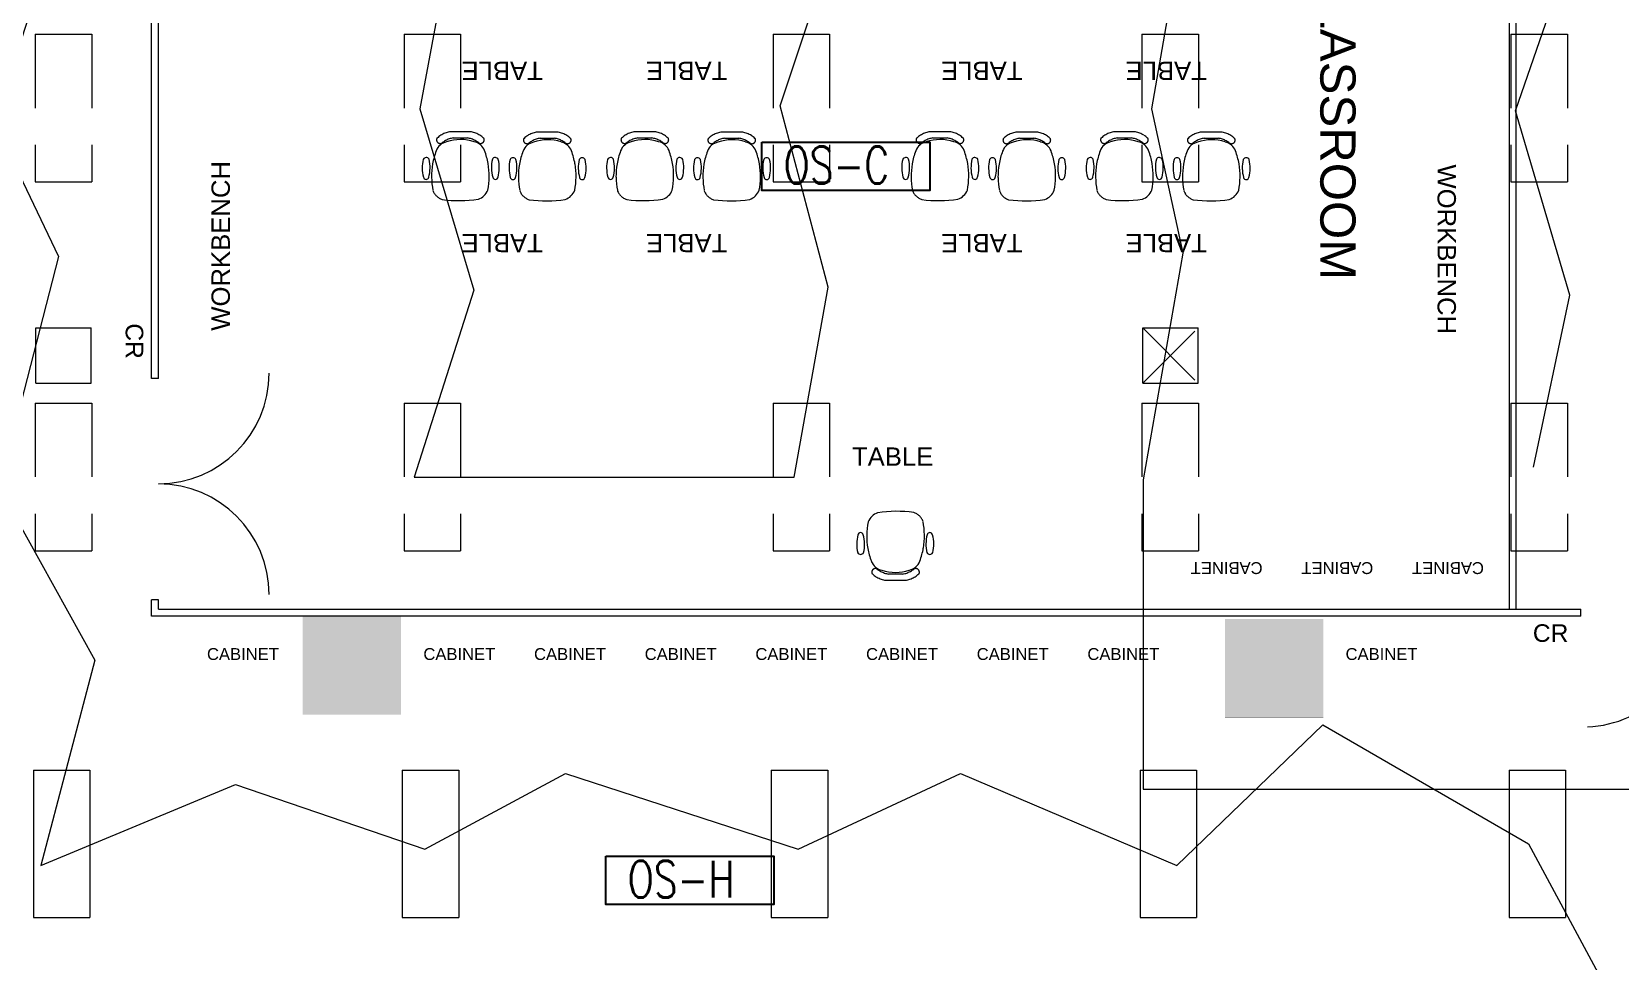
# Model space of a CAD drawing. Extents: x -6172 to 8039, y -4082 to 1639.
# Drawn here: x 334 to 850, y -381 to -78 of the extents above; entities that cross this region are included whole.
import ezdxf
from ezdxf.enums import TextEntityAlignment as Align

# ---------------------------------------------------------------- set-up
doc = ezdxf.new("R2010")
doc.units = 0
doc.header["$LTSCALE"] = 96
doc.header["$MEASUREMENT"] = 0
doc.linetypes.add('SHORT_DASHES', pattern=[0.375, 0.25, -0.125])
doc.layers.get('0').update_dxf_attribs({"linetype": 'CONTINUOUS', "lineweight": 0})
for name, color, linetype, lineweight in [('21', 7, 'CONTINUOUS', 0), ('A-ANNO-RMNA', 4, 'CONTINUOUS', 0), ('A-DOOR', 2, 'CONTINUOUS', 0), ('A-FURN-CHAR', 3, 'CONTINUOUS', 0), ('A-GRID-COLS', 2, 'CONTINUOUS', 0), ('A-PATT-WALL', 1, 'CONTINUOUS', 0), ('A-WALL-FULL', 6, 'CONTINUOUS', 0), ('FLT-Bus 1', 10, 'CONTINUOUS', 0), ('FLT-Bus 2', 40, 'CONTINUOUS', 0), ('FLT-Bus 5', 150, 'CONTINUOUS', 0), ('NTS_NOT_TO_STANDARDS', 7, 'CONTINUOUS', 0)]:
    doc.layers.add(name, color=color, linetype=linetype, lineweight=lineweight)
doc.layers.add('FLT-Occupancy-Sensor', color=160, linetype='CONTINUOUS')
doc.styles.add('ARIAL', font='ARIAL', dxfattribs={"height": 0.2})
doc.styles.add('SIM-00', font='SIMPLEX.SHX', dxfattribs={"width": 0.75})

# ---------------------------------------------------------------- blocks, each defined once
blk = doc.blocks.new('24LITE')
at = {"layer": '21', "color": 7, "linetype": 'Continuous'}
for p, q in [((1.13, 81.75), (1.13, 9.75)), ((1.13, 81.75), (28.69, 81.75)), ((28.69, 81.75), (28.69, 9.75)), ((1.13, 9.75), (28.69, 9.75))]:
    blk.add_line(p, q, dxfattribs=at)
blk = doc.blocks.new('ZZ000001')
at = {"layer": '21', "color": 7, "linetype": 'SHORT_DASHES'}
for p, q in [((334.9, -79.06), (334.9, -127.07)), ((334.9, -79.06), (353.27, -79.06)), ((353.27, -79.06), (353.27, -127.07)), ((454.9, -79.06), (454.9, -127.07)), ((454.9, -79.06), (473.28, -79.06)), ((473.28, -79.06), (473.28, -127.07)), ((574.91, -79.06), (574.91, -127.07)), ((574.91, -79.06), (593.29, -79.06)), ((593.29, -79.06), (593.29, -127.07)), ((694.92, -79.06), (694.92, -127.07)), ((694.92, -79.06), (713.29, -79.06)), ((713.29, -79.06), (713.29, -127.07)), ((814.92, -79.06), (814.92, -127.07)), ((814.92, -79.06), (833.3, -79.06)), ((833.3, -79.06), (833.3, -127.07)), ((334.9, -127.07), (353.27, -127.07)), ((454.9, -127.07), (473.28, -127.07)), ((574.91, -127.07), (593.29, -127.07)), ((694.92, -127.07), (713.29, -127.07)), ((814.92, -127.07), (833.3, -127.07)), ((335.15, -192.57), (335.15, -174.57)), ((335.15, -174.57), (353.15, -174.57)), ((353.15, -192.57), (353.15, -174.57)), ((695.17, -192.57), (713.17, -174.57)), ((695.17, -174.57), (713.17, -192.57)), ((695.17, -192.57), (695.17, -174.57)), ((695.17, -174.57), (713.17, -174.57)), ((713.17, -192.57), (713.17, -174.57)), ((335.15, -192.57), (353.15, -192.57)), ((695.17, -192.57), (713.17, -192.57)), ((334.9, -199.07), (334.9, -247.07)), ((334.9, -199.07), (353.27, -199.07)), ((353.27, -199.07), (353.27, -247.07)), ((454.9, -199.07), (454.9, -247.07)), ((454.9, -199.07), (473.28, -199.07)), ((473.28, -199.07), (473.28, -247.07)), ((574.91, -199.07), (574.91, -247.07)), ((574.91, -199.07), (593.29, -199.07)), ((593.29, -199.07), (593.29, -247.07)), ((694.92, -199.07), (694.92, -247.07)), ((694.92, -199.07), (713.29, -199.07)), ((713.29, -199.07), (713.29, -247.07)), ((814.92, -199.07), (814.92, -247.07)), ((814.92, -199.07), (833.3, -199.07)), ((833.3, -199.07), (833.3, -247.07)), ((334.9, -247.07), (353.27, -247.07)), ((454.9, -247.07), (473.28, -247.07)), ((574.91, -247.07), (593.29, -247.07)), ((694.92, -247.07), (713.29, -247.07)), ((814.92, -247.07), (833.3, -247.07))]:
    blk.add_line(p, q, dxfattribs=at)
at = {"color": 0, "linetype": 'ByBlock', "xscale": 0.6666977108052228, "yscale": 0.6666977108052228}
for p in [(333.54, -372.92), (453.54, -372.92), (573.55, -372.92), (693.55, -372.92), (813.56, -372.92)]:
    blk.add_blockref('24LITE', p, dxfattribs=at)
blk = doc.blocks.new('ZZ000082')
at = {"layer": 'A-FURN-CHAR', "color": 8, "linetype": 'Continuous'}
for p, q in [((611.18, -256.62), (618.35, -256.62)), ((617.07, -254.65), (612.46, -254.65))]:
    blk.add_line(p, q, dxfattribs=at)
for centre, radius, start, end in [((610.75, -239.69), 5.3, 110.1727, 158.1288), ((615.06, -275.78), 41.53, 82.2403, 98.4682), ((618.98, -239.5), 5.14, 58.5538, 70.7376), ((619.03, -239.41), 5.04, 46.2029, 58.5517), ((619.09, -239.35), 4.96, 33.7159, 46.1974), ((619.12, -239.33), 4.91, 21.1507, 33.7063), ((600.74, -242.17), 23.4, 0.6235, 11.2042), ((613.69, -244.95), 11.58, 164.8601, 193.6697), ((603.39, -242.07), 0.891, 12.9938, 170.677), ((593.1, -244.97), 11.58, 346.3325, 15.5354), ((628.8, -242.26), 23.4, 168.7952, 179.3789), ((629.03, -242.26), 23.64, 179.3847, 189.8979), ((600.51, -242.17), 23.64, 350.1071, 0.6174), ((636.21, -244.97), 11.58, 164.467, 193.6699), ((625.92, -242.07), 0.891, 9.3254, 167.0085), ((615.62, -244.95), 11.58, 346.3326, 15.1422), ((603.4, -247.2), 1.08, 206.6789, 332.1039), ((629.41, -242.19), 24.02, 189.9022, 200.3038), ((600.13, -242.1), 24.02, 339.7042, 350.1031), ((625.91, -247.2), 1.08, 207.8985, 333.3234), ((611.27, -248.78), 4.73, 201.7202, 257.8365), ((608.18, -254.04), 1.17, 123.3666, 134.4923), ((608.18, -254.04), 1.17, 112.2402, 123.3667), ((608.18, -254.03), 1.16, 101.0905, 112.244), ((608.17, -254.03), 1.16, 89.8912, 101.0941), ((608.17, -254.02), 1.15, 78.624, 89.8912), ((608.18, -254.01), 1.13, 67.2863, 78.6237), ((608.18, -254), 1.13, 55.8858, 67.2879), ((613.54, -247.12), 7.59, 231.2278, 241.3838), ((618.26, -248.74), 4.73, 282.1659, 338.2822), ((615.99, -247.12), 7.59, 298.6187, 308.7747), ((621.35, -254), 1.13, 112.7157, 124.1178), ((621.35, -254.01), 1.13, 101.3776, 112.715), ((621.35, -254.02), 1.15, 90.1134, 101.3806), ((621.35, -254.03), 1.16, 78.9075, 90.1105), ((621.35, -254.03), 1.16, 67.7588, 78.9124), ((621.35, -254.04), 1.17, 56.6334, 67.76), ((621.35, -254.04), 1.17, 45.5123, 56.6379), ((608.15, -254.03), 1.14, 168.0972, 179.4295), ((608.14, -254.03), 1.13, 179.4292, 190.8271), ((608.13, -254.03), 1.12, 190.8283, 202.2768), ((608.16, -254.03), 1.15, 156.8329, 168.0953), ((608.13, -254.03), 1.11, 202.2812, 213.7574), ((608.17, -254.03), 1.16, 145.6342, 156.833), ((608.17, -254.04), 1.16, 134.4866, 145.6376), ((612.49, -249.13), 7.59, 225.9465, 237.2951), ((612.57, -249.01), 7.73, 237.288, 248.4973), ((612.59, -248.94), 7.8, 248.4885, 259.6235), ((613.61, -247), 7.73, 241.3784, 251.4129), ((614.68, -240.06), 14.08, 251.7942, 288.9004), ((613.63, -246.92), 7.82, 251.4066, 261.3663), ((615.89, -246.92), 7.82, 278.6359, 288.5956), ((616.93, -248.94), 7.8, 280.379, 291.514), ((615.92, -247), 7.73, 288.5893, 298.6238), ((616.96, -249.01), 7.73, 291.5047, 302.7141), ((617.04, -249.13), 7.59, 302.7072, 314.0557), ((621.35, -254.04), 1.16, 34.3651, 45.5162), ((621.36, -254.03), 1.16, 23.1686, 34.3674), ((621.4, -254.03), 1.11, 326.2436, 337.7197), ((621.37, -254.03), 1.15, 11.9066, 23.169), ((621.4, -254.03), 1.12, 337.7269, 349.1754), ((621.38, -254.03), 1.14, 0.5741, 11.9064), ((621.39, -254.03), 1.13, 349.1746, 0.5725)]:
    blk.add_arc(centre, radius, start, end, dxfattribs=at)
blk = doc.blocks.new('ZZ000116')
at = {"layer": 'A-FURN-CHAR', "color": 8, "linetype": 'Continuous'}
for p, q in [((661.05, -110.91), (653.88, -110.91)), ((655.16, -112.88), (659.78, -112.88))]:
    blk.add_line(p, q, dxfattribs=at)
for centre, radius, start, end in [((650.84, -113.5), 1.13, 169.1746, 180.5725), ((650.85, -113.5), 1.14, 180.5741, 191.9064), ((650.84, -113.5), 1.12, 157.7269, 169.1754), ((650.83, -113.5), 1.11, 146.2435, 157.7197), ((655.19, -118.4), 7.59, 122.7072, 134.0557), ((655.27, -118.52), 7.73, 111.5047, 122.7141), ((655.3, -118.59), 7.8, 100.379, 111.514), ((656.31, -120.53), 7.73, 108.5893, 118.6239), ((657.56, -127.47), 14.08, 71.7942, 108.9004), ((656.34, -120.61), 7.82, 98.6359, 108.5957), ((658.6, -120.61), 7.82, 71.4066, 81.3663), ((659.64, -118.59), 7.8, 68.4885, 79.6235), ((658.63, -120.53), 7.73, 61.3784, 71.4129), ((659.67, -118.52), 7.73, 57.288, 68.4973), ((659.74, -118.4), 7.59, 45.9465, 57.2951), ((664.1, -113.5), 1.11, 22.2813, 33.7574), ((664.1, -113.5), 1.12, 10.8283, 22.2768), ((664.08, -113.5), 1.14, 348.0972, 359.4295), ((664.09, -113.5), 1.13, 359.4292, 10.8271), ((672.1, -125.43), 24.02, 159.7041, 170.1031), ((653.97, -118.79), 4.73, 102.1659, 158.2822), ((650.86, -113.5), 1.15, 191.9066, 203.169), ((650.87, -113.5), 1.16, 203.1686, 214.3674), ((650.88, -113.49), 1.16, 214.3651, 225.5162), ((650.88, -113.49), 1.17, 225.5123, 236.6379), ((650.88, -113.49), 1.17, 236.6334, 247.76), ((650.88, -113.49), 1.16, 247.7588, 258.9124), ((650.88, -113.5), 1.16, 258.9075, 270.1105), ((650.88, -113.51), 1.15, 270.1134, 281.3806), ((650.88, -113.52), 1.13, 281.3776, 292.715), ((650.88, -113.53), 1.13, 292.7157, 304.1178), ((656.24, -120.41), 7.59, 118.6188, 128.7747), ((660.96, -118.75), 4.73, 21.7202, 77.8365), ((658.69, -120.41), 7.59, 51.2278, 61.3838), ((664.05, -113.53), 1.13, 235.8858, 247.2879), ((664.05, -113.52), 1.13, 247.2863, 258.6237), ((664.06, -113.51), 1.15, 258.624, 269.8912), ((664.06, -113.5), 1.16, 269.8912, 281.0941), ((664.06, -113.49), 1.16, 281.0905, 292.244), ((664.05, -113.49), 1.17, 292.2402, 303.3667), ((664.05, -113.49), 1.17, 303.3666, 314.4923), ((664.06, -113.49), 1.16, 314.4866, 325.6376), ((664.06, -113.5), 1.16, 325.6342, 336.833), ((664.07, -113.5), 1.15, 336.8329, 348.0953), ((642.82, -125.34), 24.02, 9.9022, 20.3038), ((656.61, -122.58), 11.58, 166.3326, 195.1423), ((646.32, -120.33), 1.08, 27.8985, 153.3234), ((636.02, -122.56), 11.58, 344.467, 13.6699), ((671.72, -125.36), 23.64, 170.1071, 180.6174), ((643.2, -125.27), 23.64, 359.3847, 9.8979), ((679.13, -122.56), 11.58, 166.3325, 195.5354), ((668.83, -120.33), 1.08, 26.6789, 152.1039), ((658.54, -122.58), 11.58, 344.8601, 13.6697), ((646.31, -125.46), 0.891, 189.3254, 347.0085), ((671.49, -125.36), 23.4, 180.6235, 191.2042), ((643.44, -125.27), 23.4, 348.7952, 359.3789), ((668.84, -125.46), 0.891, 192.9938, 350.677), ((653.11, -128.2), 4.91, 201.1507, 213.7063), ((653.14, -128.18), 4.96, 213.7158, 226.1974), ((653.2, -128.12), 5.04, 226.2029, 238.5517), ((653.25, -128.03), 5.14, 238.5538, 250.7376), ((657.18, -91.74), 41.53, 262.2404, 278.4682), ((661.48, -127.84), 5.3, 290.1727, 338.1288)]:
    blk.add_arc(centre, radius, start, end, dxfattribs=at)
blk = doc.blocks.new('ZZ000117')
at = {"layer": 'A-FURN-CHAR', "color": 8, "linetype": 'Continuous'}
for p, q in [((632.79, -110.83), (625.62, -110.83)), ((626.9, -112.8), (631.51, -112.79))]:
    blk.add_line(p, q, dxfattribs=at)
for centre, radius, start, end in [((622.58, -113.42), 1.13, 169.1746, 180.5725), ((622.59, -113.42), 1.14, 180.5741, 191.9064), ((622.57, -113.42), 1.12, 157.7269, 169.1754), ((622.6, -113.41), 1.15, 191.9066, 203.169), ((622.57, -113.41), 1.11, 146.2435, 157.7197), ((626.93, -118.31), 7.59, 122.7072, 134.0557), ((627.01, -118.43), 7.73, 111.5047, 122.7141), ((627.98, -120.32), 7.59, 118.6188, 128.7747), ((627.04, -118.5), 7.8, 100.379, 111.514), ((628.05, -120.44), 7.73, 108.5893, 118.6239), ((629.29, -127.38), 14.08, 71.7942, 108.9004), ((628.08, -120.52), 7.82, 98.6359, 108.5957), ((630.34, -120.52), 7.82, 71.4066, 81.3663), ((631.37, -118.5), 7.8, 68.4885, 79.6235), ((630.36, -120.44), 7.73, 61.3784, 71.4129), ((630.43, -120.32), 7.59, 51.2278, 61.3838), ((631.4, -118.43), 7.73, 57.288, 68.4973), ((631.48, -118.31), 7.59, 45.9465, 57.2951), ((635.84, -113.41), 1.11, 22.2813, 33.7574), ((635.81, -113.41), 1.15, 336.8329, 348.0953), ((635.84, -113.42), 1.12, 10.8283, 22.2768), ((635.82, -113.42), 1.14, 348.0972, 359.4295), ((635.83, -113.42), 1.13, 359.4292, 10.8271), ((643.84, -125.34), 24.02, 159.7041, 170.1031), ((625.71, -118.7), 4.73, 102.1659, 158.2822), ((622.61, -113.41), 1.16, 203.1686, 214.3674), ((622.62, -113.41), 1.16, 214.3651, 225.5162), ((622.62, -113.4), 1.17, 225.5123, 236.6379), ((622.62, -113.4), 1.17, 236.6334, 247.76), ((622.62, -113.41), 1.16, 247.7588, 258.9124), ((622.62, -113.42), 1.16, 258.9075, 270.1105), ((622.62, -113.43), 1.15, 270.1134, 281.3806), ((622.62, -113.44), 1.13, 281.3776, 292.715), ((622.62, -113.45), 1.13, 292.7157, 304.1178), ((632.7, -118.66), 4.73, 21.7202, 77.8365), ((635.79, -113.44), 1.13, 235.8858, 247.2879), ((635.79, -113.44), 1.13, 247.2863, 258.6237), ((635.8, -113.43), 1.15, 258.624, 269.8912), ((635.8, -113.42), 1.16, 269.8912, 281.0941), ((635.79, -113.41), 1.16, 281.0905, 292.244), ((635.79, -113.4), 1.17, 292.2402, 303.3667), ((635.79, -113.4), 1.17, 303.3666, 314.4923), ((635.8, -113.41), 1.16, 314.4866, 325.6376), ((635.8, -113.41), 1.16, 325.6342, 336.833), ((614.56, -125.25), 24.02, 9.9022, 20.3038), ((628.35, -122.49), 11.58, 166.3326, 195.1423), ((618.06, -120.24), 1.08, 27.8985, 153.3234), ((607.76, -122.47), 11.58, 344.467, 13.6699), ((643.46, -125.27), 23.64, 170.1071, 180.6174), ((614.94, -125.18), 23.64, 359.3847, 9.8979), ((650.87, -122.47), 11.58, 166.3325, 195.5354), ((640.57, -120.24), 1.08, 26.6789, 152.1039), ((630.28, -122.49), 11.58, 344.8601, 13.6697), ((618.05, -125.37), 0.891, 189.3254, 347.0085), ((643.23, -125.27), 23.4, 180.6235, 191.2042), ((615.17, -125.18), 23.4, 348.7952, 359.3789), ((640.58, -125.37), 0.891, 192.9938, 350.677), ((624.84, -128.12), 4.91, 201.1507, 213.7063), ((624.88, -128.09), 4.96, 213.7158, 226.1974), ((624.94, -128.03), 5.04, 226.2029, 238.5517), ((624.99, -127.95), 5.14, 238.5538, 250.7376), ((628.91, -91.66), 41.53, 262.2404, 278.4682), ((633.22, -127.75), 5.3, 290.1727, 338.1288)]:
    blk.add_arc(centre, radius, start, end, dxfattribs=at)
blk = doc.blocks.new('ZZ000120')
at = {"layer": 'A-FURN-CHAR', "color": 8, "linetype": 'Continuous'}
for p, q in [((721.05, -110.91), (713.88, -110.91)), ((715.16, -112.88), (719.78, -112.88))]:
    blk.add_line(p, q, dxfattribs=at)
for centre, radius, start, end in [((710.84, -113.5), 1.13, 169.1746, 180.5725), ((710.85, -113.5), 1.14, 180.5741, 191.9064), ((710.84, -113.5), 1.12, 157.7269, 169.1754), ((710.83, -113.5), 1.11, 146.2435, 157.7197), ((715.19, -118.4), 7.59, 122.7072, 134.0557), ((715.27, -118.52), 7.73, 111.5047, 122.7141), ((715.3, -118.59), 7.8, 100.379, 111.514), ((716.31, -120.53), 7.73, 108.5893, 118.6239), ((717.56, -127.47), 14.08, 71.7942, 108.9004), ((716.34, -120.61), 7.82, 98.6359, 108.5957), ((718.6, -120.61), 7.82, 71.4066, 81.3663), ((719.64, -118.59), 7.8, 68.4885, 79.6235), ((718.63, -120.53), 7.73, 61.3784, 71.4129), ((719.67, -118.52), 7.73, 57.288, 68.4973), ((719.74, -118.4), 7.59, 45.9465, 57.2951), ((724.1, -113.5), 1.11, 22.2813, 33.7574), ((724.1, -113.5), 1.12, 10.8283, 22.2768), ((724.08, -113.5), 1.14, 348.0972, 359.4295), ((724.09, -113.5), 1.13, 359.4292, 10.8271), ((732.1, -125.43), 24.02, 159.7041, 170.1031), ((713.97, -118.79), 4.73, 102.1659, 158.2822), ((710.86, -113.5), 1.15, 191.9066, 203.169), ((710.87, -113.5), 1.16, 203.1686, 214.3674), ((710.88, -113.49), 1.16, 214.3651, 225.5162), ((710.88, -113.49), 1.17, 225.5123, 236.6379), ((710.88, -113.49), 1.17, 236.6334, 247.76), ((710.88, -113.49), 1.16, 247.7588, 258.9124), ((710.88, -113.5), 1.16, 258.9075, 270.1105), ((710.88, -113.51), 1.15, 270.1134, 281.3806), ((710.88, -113.52), 1.13, 281.3776, 292.715), ((710.88, -113.53), 1.13, 292.7157, 304.1178), ((716.24, -120.41), 7.59, 118.6188, 128.7747), ((720.96, -118.75), 4.73, 21.7202, 77.8365), ((718.69, -120.41), 7.59, 51.2278, 61.3838), ((724.05, -113.53), 1.13, 235.8858, 247.2879), ((724.05, -113.52), 1.13, 247.2863, 258.6237), ((724.06, -113.51), 1.15, 258.624, 269.8912), ((724.06, -113.5), 1.16, 269.8912, 281.0941), ((724.06, -113.49), 1.16, 281.0905, 292.244), ((724.05, -113.49), 1.17, 292.2402, 303.3667), ((724.05, -113.49), 1.17, 303.3666, 314.4923), ((724.06, -113.49), 1.16, 314.4866, 325.6376), ((724.06, -113.5), 1.16, 325.6342, 336.833), ((724.07, -113.5), 1.15, 336.8329, 348.0953), ((702.82, -125.34), 24.02, 9.9022, 20.3038), ((716.61, -122.58), 11.58, 166.3326, 195.1423), ((706.32, -120.33), 1.08, 27.8985, 153.3234), ((696.02, -122.56), 11.58, 344.467, 13.6699), ((731.72, -125.36), 23.64, 170.1071, 180.6174), ((703.2, -125.27), 23.64, 359.3847, 9.8979), ((739.13, -122.56), 11.58, 166.3325, 195.5354), ((728.83, -120.33), 1.08, 26.6789, 152.1039), ((718.54, -122.58), 11.58, 344.8601, 13.6697), ((706.31, -125.46), 0.891, 189.3254, 347.0085), ((731.49, -125.36), 23.4, 180.6235, 191.2042), ((703.44, -125.27), 23.4, 348.7952, 359.3789), ((728.84, -125.46), 0.891, 192.9938, 350.677), ((713.11, -128.2), 4.91, 201.1507, 213.7063), ((713.14, -128.18), 4.96, 213.7158, 226.1974), ((713.2, -128.12), 5.04, 226.2029, 238.5517), ((713.25, -128.03), 5.14, 238.5538, 250.7376), ((717.18, -91.74), 41.53, 262.2404, 278.4682), ((721.48, -127.84), 5.3, 290.1727, 338.1288)]:
    blk.add_arc(centre, radius, start, end, dxfattribs=at)
blk = doc.blocks.new('ZZ000121')
at = {"layer": 'A-FURN-CHAR', "color": 8, "linetype": 'Continuous'}
for p, q in [((692.79, -110.83), (685.62, -110.83)), ((686.9, -112.8), (691.51, -112.79))]:
    blk.add_line(p, q, dxfattribs=at)
for centre, radius, start, end in [((682.58, -113.42), 1.13, 169.1746, 180.5725), ((682.59, -113.42), 1.14, 180.5741, 191.9064), ((682.57, -113.42), 1.12, 157.7269, 169.1754), ((682.6, -113.41), 1.15, 191.9066, 203.169), ((682.57, -113.41), 1.11, 146.2435, 157.7197), ((686.93, -118.31), 7.59, 122.7072, 134.0557), ((687.01, -118.43), 7.73, 111.5047, 122.7141), ((687.98, -120.32), 7.59, 118.6188, 128.7747), ((687.04, -118.5), 7.8, 100.379, 111.514), ((688.05, -120.44), 7.73, 108.5893, 118.6239), ((689.29, -127.38), 14.08, 71.7942, 108.9004), ((688.08, -120.52), 7.82, 98.6359, 108.5957), ((690.34, -120.52), 7.82, 71.4066, 81.3663), ((691.38, -118.5), 7.8, 68.4885, 79.6235), ((690.36, -120.44), 7.73, 61.3784, 71.4129), ((690.43, -120.32), 7.59, 51.2278, 61.3838), ((691.4, -118.43), 7.73, 57.288, 68.4973), ((691.48, -118.31), 7.59, 45.9465, 57.2951), ((695.84, -113.41), 1.11, 22.2813, 33.7574), ((695.81, -113.41), 1.15, 336.8329, 348.0953), ((695.84, -113.42), 1.12, 10.8283, 22.2768), ((695.82, -113.42), 1.14, 348.0972, 359.4295), ((695.83, -113.42), 1.13, 359.4292, 10.8271), ((703.84, -125.34), 24.02, 159.7041, 170.1031), ((685.71, -118.7), 4.73, 102.1659, 158.2822), ((682.61, -113.41), 1.16, 203.1686, 214.3674), ((682.62, -113.41), 1.16, 214.3651, 225.5162), ((682.62, -113.4), 1.17, 225.5123, 236.6379), ((682.62, -113.4), 1.17, 236.6334, 247.76), ((682.62, -113.41), 1.16, 247.7588, 258.9124), ((682.62, -113.42), 1.16, 258.9075, 270.1105), ((682.62, -113.43), 1.15, 270.1134, 281.3806), ((682.62, -113.44), 1.13, 281.3776, 292.715), ((682.62, -113.45), 1.13, 292.7157, 304.1178), ((692.7, -118.66), 4.73, 21.7202, 77.8365), ((695.79, -113.44), 1.13, 235.8858, 247.2879), ((695.79, -113.44), 1.13, 247.2863, 258.6237), ((695.8, -113.43), 1.15, 258.624, 269.8912), ((695.8, -113.42), 1.16, 269.8912, 281.0941), ((695.79, -113.41), 1.16, 281.0905, 292.244), ((695.79, -113.4), 1.17, 292.2402, 303.3667), ((695.79, -113.4), 1.17, 303.3666, 314.4923), ((695.8, -113.41), 1.16, 314.4866, 325.6376), ((695.8, -113.41), 1.16, 325.6342, 336.833), ((674.56, -125.25), 24.02, 9.9022, 20.3038), ((688.35, -122.49), 11.58, 166.3326, 195.1423), ((678.06, -120.24), 1.08, 27.8985, 153.3234), ((667.76, -122.47), 11.58, 344.467, 13.6699), ((703.46, -125.27), 23.64, 170.1071, 180.6174), ((674.94, -125.18), 23.64, 359.3847, 9.8979), ((710.87, -122.47), 11.58, 166.3325, 195.5354), ((700.57, -120.24), 1.08, 26.6789, 152.1039), ((690.28, -122.49), 11.58, 344.8601, 13.6697), ((678.05, -125.37), 0.891, 189.3254, 347.0085), ((703.23, -125.27), 23.4, 180.6235, 191.2042), ((675.17, -125.18), 23.4, 348.7952, 359.3789), ((700.58, -125.37), 0.891, 192.9938, 350.677), ((684.84, -128.12), 4.91, 201.1507, 213.7063), ((684.88, -128.09), 4.96, 213.7158, 226.1974), ((684.94, -128.03), 5.04, 226.2029, 238.5517), ((684.99, -127.95), 5.14, 238.5538, 250.7376), ((688.91, -91.66), 41.53, 262.2404, 278.4682), ((693.22, -127.75), 5.3, 290.1727, 338.1288)]:
    blk.add_arc(centre, radius, start, end, dxfattribs=at)
blk = doc.blocks.new('ZZ000128')
at = {"layer": 'A-FURN-CHAR', "color": 8, "linetype": 'Continuous'}
for p, q in [((505.05, -110.91), (497.88, -110.91)), ((499.16, -112.88), (503.78, -112.88))]:
    blk.add_line(p, q, dxfattribs=at)
for centre, radius, start, end in [((494.84, -113.5), 1.13, 169.1746, 180.5725), ((494.85, -113.5), 1.14, 180.5741, 191.9064), ((494.84, -113.5), 1.12, 157.7269, 169.1754), ((494.83, -113.5), 1.11, 146.2435, 157.7197), ((499.19, -118.4), 7.59, 122.7072, 134.0557), ((499.27, -118.52), 7.73, 111.5047, 122.7141), ((499.3, -118.59), 7.8, 100.379, 111.514), ((500.31, -120.53), 7.73, 108.5893, 118.6239), ((501.56, -127.47), 14.08, 71.7942, 108.9004), ((500.34, -120.61), 7.82, 98.6359, 108.5957), ((502.6, -120.61), 7.82, 71.4066, 81.3663), ((503.64, -118.59), 7.8, 68.4885, 79.6235), ((502.63, -120.53), 7.73, 61.3784, 71.4129), ((503.67, -118.52), 7.73, 57.288, 68.4973), ((503.74, -118.4), 7.59, 45.9465, 57.2951), ((508.1, -113.5), 1.11, 22.2813, 33.7574), ((508.1, -113.5), 1.12, 10.8283, 22.2768), ((508.08, -113.5), 1.14, 348.0972, 359.4295), ((508.09, -113.5), 1.13, 359.4292, 10.8271), ((516.1, -125.43), 24.02, 159.7041, 170.1031), ((497.97, -118.79), 4.73, 102.1659, 158.2822), ((494.86, -113.5), 1.15, 191.9066, 203.169), ((494.87, -113.5), 1.16, 203.1686, 214.3674), ((494.88, -113.49), 1.16, 214.3651, 225.5162), ((494.88, -113.49), 1.17, 225.5123, 236.6379), ((494.88, -113.49), 1.17, 236.6334, 247.76), ((494.88, -113.49), 1.16, 247.7588, 258.9124), ((494.88, -113.5), 1.16, 258.9075, 270.1105), ((494.88, -113.51), 1.15, 270.1134, 281.3806), ((494.88, -113.52), 1.13, 281.3776, 292.715), ((494.88, -113.53), 1.13, 292.7157, 304.1178), ((500.24, -120.41), 7.59, 118.6188, 128.7747), ((504.96, -118.75), 4.73, 21.7202, 77.8365), ((502.69, -120.41), 7.59, 51.2278, 61.3838), ((508.05, -113.53), 1.13, 235.8858, 247.2879), ((508.05, -113.52), 1.13, 247.2863, 258.6237), ((508.06, -113.51), 1.15, 258.624, 269.8912), ((508.06, -113.5), 1.16, 269.8912, 281.0941), ((508.06, -113.49), 1.16, 281.0905, 292.244), ((508.05, -113.49), 1.17, 292.2402, 303.3667), ((508.05, -113.49), 1.17, 303.3666, 314.4923), ((508.06, -113.49), 1.16, 314.4866, 325.6376), ((508.06, -113.5), 1.16, 325.6342, 336.833), ((508.07, -113.5), 1.15, 336.8329, 348.0953), ((486.82, -125.34), 24.02, 9.9022, 20.3038), ((500.61, -122.58), 11.58, 166.3326, 195.1423), ((490.32, -120.33), 1.08, 27.8985, 153.3234), ((480.02, -122.56), 11.58, 344.467, 13.6699), ((515.72, -125.36), 23.64, 170.1071, 180.6174), ((487.2, -125.27), 23.64, 359.3847, 9.8979), ((523.13, -122.56), 11.58, 166.3325, 195.5354), ((512.83, -120.33), 1.08, 26.6789, 152.1039), ((502.54, -122.58), 11.58, 344.8601, 13.6697), ((490.31, -125.46), 0.891, 189.3254, 347.0085), ((515.49, -125.36), 23.4, 180.6235, 191.2042), ((487.44, -125.27), 23.4, 348.7952, 359.3789), ((512.84, -125.46), 0.891, 192.9938, 350.677), ((497.11, -128.2), 4.91, 201.1507, 213.7063), ((497.14, -128.18), 4.96, 213.7158, 226.1974), ((497.2, -128.12), 5.04, 226.2029, 238.5517), ((497.25, -128.03), 5.14, 238.5538, 250.7376), ((501.18, -91.74), 41.53, 262.2404, 278.4682), ((505.48, -127.84), 5.3, 290.1727, 338.1288)]:
    blk.add_arc(centre, radius, start, end, dxfattribs=at)
blk = doc.blocks.new('ZZ000129')
at = {"layer": 'A-FURN-CHAR', "color": 8, "linetype": 'Continuous'}
for p, q in [((476.79, -110.83), (469.62, -110.83)), ((470.9, -112.8), (475.51, -112.79))]:
    blk.add_line(p, q, dxfattribs=at)
for centre, radius, start, end in [((466.58, -113.42), 1.13, 169.1746, 180.5725), ((466.59, -113.42), 1.14, 180.5741, 191.9064), ((466.57, -113.42), 1.12, 157.7269, 169.1754), ((466.6, -113.41), 1.15, 191.9066, 203.169), ((466.57, -113.41), 1.11, 146.2435, 157.7197), ((470.93, -118.31), 7.59, 122.7072, 134.0557), ((471.01, -118.43), 7.73, 111.5047, 122.7141), ((471.98, -120.32), 7.59, 118.6188, 128.7747), ((471.04, -118.5), 7.8, 100.379, 111.514), ((472.05, -120.44), 7.73, 108.5893, 118.6239), ((473.29, -127.38), 14.08, 71.7942, 108.9004), ((472.08, -120.52), 7.82, 98.6359, 108.5957), ((474.34, -120.52), 7.82, 71.4066, 81.3663), ((475.38, -118.5), 7.8, 68.4885, 79.6235), ((474.36, -120.44), 7.73, 61.3784, 71.4129), ((474.43, -120.32), 7.59, 51.2278, 61.3838), ((475.4, -118.43), 7.73, 57.288, 68.4973), ((475.48, -118.31), 7.59, 45.9465, 57.2951), ((479.84, -113.41), 1.11, 22.2813, 33.7574), ((479.81, -113.41), 1.15, 336.8329, 348.0953), ((479.84, -113.42), 1.12, 10.8283, 22.2768), ((479.82, -113.42), 1.14, 348.0972, 359.4295), ((479.83, -113.42), 1.13, 359.4292, 10.8271), ((487.84, -125.34), 24.02, 159.7041, 170.1031), ((469.71, -118.7), 4.73, 102.1659, 158.2822), ((466.61, -113.41), 1.16, 203.1686, 214.3674), ((466.62, -113.41), 1.16, 214.3651, 225.5162), ((466.62, -113.4), 1.17, 225.5123, 236.6379), ((466.62, -113.4), 1.17, 236.6334, 247.76), ((466.62, -113.41), 1.16, 247.7588, 258.9124), ((466.62, -113.42), 1.16, 258.9075, 270.1105), ((466.62, -113.43), 1.15, 270.1134, 281.3806), ((466.62, -113.44), 1.13, 281.3776, 292.715), ((466.62, -113.45), 1.13, 292.7157, 304.1178), ((476.7, -118.66), 4.73, 21.7202, 77.8365), ((479.79, -113.44), 1.13, 235.8858, 247.2879), ((479.79, -113.44), 1.13, 247.2863, 258.6237), ((479.8, -113.43), 1.15, 258.624, 269.8912), ((479.8, -113.42), 1.16, 269.8912, 281.0941), ((479.79, -113.41), 1.16, 281.0905, 292.244), ((479.79, -113.4), 1.17, 292.2402, 303.3667), ((479.79, -113.4), 1.17, 303.3666, 314.4923), ((479.8, -113.41), 1.16, 314.4866, 325.6376), ((479.8, -113.41), 1.16, 325.6342, 336.833), ((458.56, -125.25), 24.02, 9.9022, 20.3038), ((472.35, -122.49), 11.58, 166.3326, 195.1423), ((462.06, -120.24), 1.08, 27.8985, 153.3234), ((451.76, -122.47), 11.58, 344.467, 13.6699), ((487.46, -125.27), 23.64, 170.1071, 180.6174), ((458.94, -125.18), 23.64, 359.3847, 9.8979), ((494.87, -122.47), 11.58, 166.3325, 195.5354), ((484.57, -120.24), 1.08, 26.6789, 152.1039), ((474.28, -122.49), 11.58, 344.8601, 13.6697), ((462.05, -125.37), 0.891, 189.3254, 347.0085), ((487.23, -125.27), 23.4, 180.6235, 191.2042), ((459.17, -125.18), 23.4, 348.7952, 359.3789), ((484.58, -125.37), 0.891, 192.9938, 350.677), ((468.84, -128.12), 4.91, 201.1507, 213.7063), ((468.88, -128.09), 4.96, 213.7158, 226.1974), ((468.94, -128.03), 5.04, 226.2029, 238.5517), ((468.99, -127.95), 5.14, 238.5538, 250.7376), ((472.91, -91.66), 41.53, 262.2404, 278.4682), ((477.22, -127.75), 5.3, 290.1727, 338.1288)]:
    blk.add_arc(centre, radius, start, end, dxfattribs=at)
blk = doc.blocks.new('ZZ000132')
at = {"layer": 'A-FURN-CHAR', "color": 8, "linetype": 'Continuous'}
for p, q in [((565.05, -110.91), (557.88, -110.91)), ((559.16, -112.88), (563.78, -112.88))]:
    blk.add_line(p, q, dxfattribs=at)
for centre, radius, start, end in [((554.84, -113.5), 1.13, 169.1746, 180.5725), ((554.85, -113.5), 1.14, 180.5741, 191.9064), ((554.84, -113.5), 1.12, 157.7269, 169.1754), ((554.83, -113.5), 1.11, 146.2435, 157.7197), ((559.19, -118.4), 7.59, 122.7072, 134.0557), ((559.27, -118.52), 7.73, 111.5047, 122.7141), ((559.3, -118.59), 7.8, 100.379, 111.514), ((560.31, -120.53), 7.73, 108.5893, 118.6239), ((561.56, -127.47), 14.08, 71.7942, 108.9004), ((560.34, -120.61), 7.82, 98.6359, 108.5957), ((562.6, -120.61), 7.82, 71.4066, 81.3663), ((563.64, -118.59), 7.8, 68.4885, 79.6235), ((562.63, -120.53), 7.73, 61.3784, 71.4129), ((563.67, -118.52), 7.73, 57.288, 68.4973), ((563.74, -118.4), 7.59, 45.9465, 57.2951), ((568.1, -113.5), 1.11, 22.2813, 33.7574), ((568.1, -113.5), 1.12, 10.8283, 22.2768), ((568.08, -113.5), 1.14, 348.0972, 359.4295), ((568.09, -113.5), 1.13, 359.4292, 10.8271), ((576.1, -125.43), 24.02, 159.7041, 170.1031), ((557.97, -118.79), 4.73, 102.1659, 158.2822), ((554.86, -113.5), 1.15, 191.9066, 203.169), ((554.87, -113.5), 1.16, 203.1686, 214.3674), ((554.88, -113.49), 1.16, 214.3651, 225.5162), ((554.88, -113.49), 1.17, 225.5123, 236.6379), ((554.88, -113.49), 1.17, 236.6334, 247.76), ((554.88, -113.49), 1.16, 247.7588, 258.9124), ((554.88, -113.5), 1.16, 258.9075, 270.1105), ((554.88, -113.51), 1.15, 270.1134, 281.3806), ((554.88, -113.52), 1.13, 281.3776, 292.715), ((554.88, -113.53), 1.13, 292.7157, 304.1178), ((560.24, -120.41), 7.59, 118.6188, 128.7747), ((564.96, -118.75), 4.73, 21.7202, 77.8365), ((562.69, -120.41), 7.59, 51.2278, 61.3838), ((568.05, -113.53), 1.13, 235.8858, 247.2879), ((568.05, -113.52), 1.13, 247.2863, 258.6237), ((568.06, -113.51), 1.15, 258.624, 269.8912), ((568.06, -113.5), 1.16, 269.8912, 281.0941), ((568.06, -113.49), 1.16, 281.0905, 292.244), ((568.05, -113.49), 1.17, 292.2402, 303.3667), ((568.05, -113.49), 1.17, 303.3666, 314.4923), ((568.06, -113.49), 1.16, 314.4866, 325.6376), ((568.06, -113.5), 1.16, 325.6342, 336.833), ((568.07, -113.5), 1.15, 336.8329, 348.0953), ((546.82, -125.34), 24.02, 9.9022, 20.3038), ((560.61, -122.58), 11.58, 166.3326, 195.1423), ((550.32, -120.33), 1.08, 27.8985, 153.3234), ((540.02, -122.56), 11.58, 344.467, 13.6699), ((575.72, -125.36), 23.64, 170.1071, 180.6174), ((547.2, -125.27), 23.64, 359.3847, 9.8979), ((583.13, -122.56), 11.58, 166.3325, 195.5354), ((572.83, -120.33), 1.08, 26.6789, 152.1039), ((562.54, -122.58), 11.58, 344.8601, 13.6697), ((550.31, -125.46), 0.891, 189.3254, 347.0085), ((575.49, -125.36), 23.4, 180.6235, 191.2042), ((547.44, -125.27), 23.4, 348.7952, 359.3789), ((572.84, -125.46), 0.891, 192.9938, 350.677), ((557.11, -128.2), 4.91, 201.1507, 213.7063), ((557.14, -128.18), 4.96, 213.7158, 226.1974), ((557.2, -128.12), 5.04, 226.2029, 238.5517), ((557.25, -128.03), 5.14, 238.5538, 250.7376), ((561.18, -91.74), 41.53, 262.2404, 278.4682), ((565.48, -127.84), 5.3, 290.1727, 338.1288)]:
    blk.add_arc(centre, radius, start, end, dxfattribs=at)
blk = doc.blocks.new('ZZ000133')
at = {"layer": 'A-FURN-CHAR', "color": 8, "linetype": 'Continuous'}
for p, q in [((536.79, -110.83), (529.62, -110.83)), ((530.9, -112.8), (535.51, -112.79))]:
    blk.add_line(p, q, dxfattribs=at)
for centre, radius, start, end in [((526.58, -113.42), 1.13, 169.1746, 180.5725), ((526.59, -113.42), 1.14, 180.5741, 191.9064), ((526.57, -113.42), 1.12, 157.7269, 169.1754), ((526.6, -113.41), 1.15, 191.9066, 203.169), ((526.57, -113.41), 1.11, 146.2435, 157.7197), ((530.93, -118.31), 7.59, 122.7072, 134.0557), ((531.01, -118.43), 7.73, 111.5047, 122.7141), ((531.98, -120.32), 7.59, 118.6188, 128.7747), ((531.04, -118.5), 7.8, 100.379, 111.514), ((532.05, -120.44), 7.73, 108.5893, 118.6239), ((533.29, -127.38), 14.08, 71.7942, 108.9004), ((532.08, -120.52), 7.82, 98.6359, 108.5957), ((534.34, -120.52), 7.82, 71.4066, 81.3663), ((535.37, -118.5), 7.8, 68.4885, 79.6235), ((534.36, -120.44), 7.73, 61.3784, 71.4129), ((534.43, -120.32), 7.59, 51.2278, 61.3838), ((535.4, -118.43), 7.73, 57.288, 68.4973), ((535.48, -118.31), 7.59, 45.9465, 57.2951), ((539.84, -113.41), 1.11, 22.2813, 33.7574), ((539.81, -113.41), 1.15, 336.8329, 348.0953), ((539.84, -113.42), 1.12, 10.8283, 22.2768), ((539.82, -113.42), 1.14, 348.0972, 359.4295), ((539.83, -113.42), 1.13, 359.4292, 10.8271), ((547.84, -125.34), 24.02, 159.7041, 170.1031), ((529.71, -118.7), 4.73, 102.1659, 158.2822), ((526.61, -113.41), 1.16, 203.1686, 214.3674), ((526.62, -113.41), 1.16, 214.3651, 225.5162), ((526.62, -113.4), 1.17, 225.5123, 236.6379), ((526.62, -113.4), 1.17, 236.6334, 247.76), ((526.62, -113.41), 1.16, 247.7588, 258.9124), ((526.62, -113.42), 1.16, 258.9075, 270.1105), ((526.62, -113.43), 1.15, 270.1134, 281.3806), ((526.62, -113.44), 1.13, 281.3776, 292.715), ((526.62, -113.45), 1.13, 292.7157, 304.1178), ((536.7, -118.66), 4.73, 21.7202, 77.8365), ((539.79, -113.44), 1.13, 235.8858, 247.2879), ((539.79, -113.44), 1.13, 247.2863, 258.6237), ((539.8, -113.43), 1.15, 258.624, 269.8912), ((539.8, -113.42), 1.16, 269.8912, 281.0941), ((539.79, -113.41), 1.16, 281.0905, 292.244), ((539.79, -113.4), 1.17, 292.2402, 303.3667), ((539.79, -113.4), 1.17, 303.3666, 314.4923), ((539.8, -113.41), 1.16, 314.4866, 325.6376), ((539.8, -113.41), 1.16, 325.6342, 336.833), ((518.56, -125.25), 24.02, 9.9022, 20.3038), ((532.35, -122.49), 11.58, 166.3326, 195.1423), ((522.06, -120.24), 1.08, 27.8985, 153.3234), ((511.76, -122.47), 11.58, 344.467, 13.6699), ((547.46, -125.27), 23.64, 170.1071, 180.6174), ((518.94, -125.18), 23.64, 359.3847, 9.8979), ((554.87, -122.47), 11.58, 166.3325, 195.5354), ((544.57, -120.24), 1.08, 26.6789, 152.1039), ((534.28, -122.49), 11.58, 344.8601, 13.6697), ((522.05, -125.37), 0.891, 189.3254, 347.0085), ((547.23, -125.27), 23.4, 180.6235, 191.2042), ((519.17, -125.18), 23.4, 348.7952, 359.3789), ((544.58, -125.37), 0.891, 192.9938, 350.677), ((528.84, -128.12), 4.91, 201.1507, 213.7063), ((528.88, -128.09), 4.96, 213.7158, 226.1974), ((528.94, -128.03), 5.04, 226.2029, 238.5517), ((528.99, -127.95), 5.14, 238.5538, 250.7376), ((532.91, -91.66), 41.53, 262.2404, 278.4682), ((537.22, -127.75), 5.3, 290.1727, 338.1288)]:
    blk.add_arc(centre, radius, start, end, dxfattribs=at)
blk = doc.blocks.new('FLT-Occupancy Sensor Hallway')
at = {"layer": 'FLT-Occupancy-Sensor'}
blk.add_lwpolyline([(0, 0), (54.64, 0), (54.64, -15.71), (0, -15.71)], close=True, dxfattribs=at)
at = {"layer": 'FLT-Occupancy-Sensor', "insert": (7.08, -1.46), "char_height": 12, "width": 54.6376, "attachment_point": 1, "style": 'SIM-00'}
blk.add_mtext('OS-H', dxfattribs=at)
blk = doc.blocks.new('FLT-Occupancy Sensor Ceiling')
at = {"layer": 'FLT-Occupancy-Sensor'}
blk.add_lwpolyline([(0, 0), (54.64, 0), (54.64, -15.71), (0, -15.71)], close=True, dxfattribs=at)
at = {"layer": 'FLT-Occupancy-Sensor', "insert": (7.08, -1.46), "char_height": 12, "width": 54.6376, "attachment_point": 1, "style": 'SIM-00'}
blk.add_mtext('OS-C', dxfattribs=at)

msp = doc.modelspace()

# ---------------------------------------------------------------- linework, layer by layer
at = {"layer": 'A-DOOR', "const_width": 0.00174}
for points in [[(374.98, -192.87), (410.97, -192.87), (410.97, -191.11), (374.98, -191.11), (374.98, -192.87)], [(374.98, -263.11), (410.97, -263.11), (410.97, -261.34), (374.98, -261.34), (374.98, -263.11)], [(837.64, -268.33), (837.64, -304.33)], [(837.64, -304.33), (839.89, -304.33), (839.89, -268.33), (837.64, -268.33)]]:
    msp.add_lwpolyline(points, dxfattribs=at)
at = {"layer": 'A-DOOR'}
for centre, radius, start, end in [((374.97, -189.31), 36, 270, 0), ((374.97, -261.34), 36, 0, 90), ((838.77, -269.45), 34.89, 271.8384, 1.8419)]:
    msp.add_arc(centre, radius, start, end, dxfattribs=at)
at = {"layer": 'A-GRID-COLS', "const_width": 0.00174}
for points in [[(421.93, -268.4), (453.92, -300.41)], [(421.93, -300.41), (453.93, -268.4)], [(421.93, -300.41), (421.93, -268.4), (453.93, -268.4), (453.92, -300.41), (421.93, -300.41)], [(721.91, -269.33), (753.91, -301.33)], [(721.91, -301.33), (721.91, -269.33), (753.91, -269.33), (753.91, -301.33), (721.91, -301.33)], [(721.91, -301.33), (753.91, -269.33)], [(437.92, -284.4), (437.92, -284.4)], [(737.91, -285.33), (737.91, -285.33)]]:
    msp.add_lwpolyline(points, dxfattribs=at)
at = {"layer": 'A-PATT-WALL'}
for points in [[(421.93, -268.41), (453.92, -268.41), (421.93, -300.41), (453.92, -300.41)], [(721.91, -269.33), (753.91, -269.33), (721.91, -301.33), (753.91, -301.33)]]:
    msp.add_solid(points, dxfattribs=at)
at = {"layer": 'A-WALL-FULL'}
for p, q in [((372.73, -191.08), (372.73, 107.57)), ((374.98, -191.08), (374.98, 107.57)), ((814.39, 38.17), (814.39, -266.08)), ((816.64, -266.08), (816.64, 40.42)), ((374.98, -191.08), (372.73, -191.08)), ((372.73, -268.33), (372.73, -263.08)), ((374.98, -263.08), (372.73, -263.08)), ((374.98, -266.08), (374.98, -263.08)), ((837.64, -268.33), (372.73, -268.33)), ((374.98, -266.08), (837.64, -266.08)), ((837.64, -268.33), (837.64, -266.08))]:
    msp.add_line(p, q, dxfattribs=at)
at = {"layer": 'FLT-Bus 1'}
msp.add_lwpolyline([(-139.96, 253.4), (-55.92, 186.82), (15.4, 210.58), (83.93, 191.02), (153.16, 209.89), (226.58, 191.71), (323.95, 139.08), (341.95, 79.91), (326.87, 15.24), (341.74, -45.57), (321.51, -107.79), (342.52, -151.35), (323.08, -226.51), (354.32, -282.65), (336.72, -349.49), (400.07, -323.1), (461.66, -344.21), (507.41, -319.59), (583.08, -344.21), (635.87, -319.59), (706.26, -349.49), (753.78, -303.76), (820.65, -342.45), (857.6, -411.05)], dxfattribs=at)
at = {"layer": 'FLT-Bus 2'}
for points in [[(463.12, 74.72), (463.12, 7.37), (472.02, -38.73), (460.03, -103.27), (477.56, -162.28), (458.18, -223.13), (581.79, -223.13), (592.86, -161.36), (577.18, -102.35), (596.55, -44.26), (577.18, 11.98), (699.87, 11.98), (709.1, -39.65), (698.03, -103.27), (708.17, -150.29), (695.26, -224.05)], [(695.26, -224.05), (695.26, -324.64), (870.11, -324.64), (870.11, -1216.4), (973.25, -1216.4)]]:
    msp.add_lwpolyline(points, dxfattribs=at)
at = {"layer": 'FLT-Bus 5'}
msp.add_lwpolyline([(822.3, -219.86), (834.09, -163.89), (816.4, -103.99), (835.07, -49.99), (817.38, 20.71), (939.2, 20.71)], dxfattribs=at)

# ---------------------------------------------------------------- block references
for name in ['ZZ000001', 'ZZ000129', 'ZZ000128', 'ZZ000133', 'ZZ000132', 'ZZ000117', 'ZZ000116', 'ZZ000121', 'ZZ000120', 'ZZ000082']:
    msp.add_blockref(name, (0, 0))
at = {"layer": 'FLT-Occupancy-Sensor'}
for name, p in [('FLT-Occupancy Sensor Ceiling', (571.28, -114.16)), ('FLT-Occupancy Sensor Hallway', (520.55, -346.48))]:
    msp.add_blockref(name, p, dxfattribs=at)

# ---------------------------------------------------------------- texts
at = {"layer": 'A-ANNO-RMNA', "style": 'ARIAL'}
msp.add_text('CLASSROOM', height=11.453, rotation=270, dxfattribs=at).set_placement((752.93, -107.95), align=Align.CENTER)
at = {"layer": 'NTS_NOT_TO_STANDARDS', "style": 'ARIAL'}
for s, height, rotation, p in [('TABLE', 5.979, 180, (500.03, -87.99)), ('TABLE', 5.979, 180, (560.03, -87.99)), ('TABLE', 5.979, 180, (656.03, -87.99)), ('TABLE', 5.979, 180, (716.03, -87.99)), ('WORKBENCH', 5.979, 90, (398.22, -175.51)), ('WORKBENCH', 5.979, 270, (791.06, -121.4)), ('TABLE', 5.979, 180, (500.03, -143.99)), ('TABLE', 5.979, 180, (560.03, -143.99)), ('TABLE', 5.979, 180, (656.03, -143.99)), ('TABLE', 5.979, 180, (716.03, -143.99)), ('CR', 5.727, 270, (364.32, -173.1))]:
    msp.add_text(s, height=height, rotation=rotation, dxfattribs=at).set_placement(p)
for s, height, p in [('TABLE', 5.979, (600.58, -219.45)), ('CR', 5.727, (822.07, -276.73))]:
    msp.add_text(s, height=height, dxfattribs=at).set_placement(p)
for p in [(722.46, -250.79), (758.46, -250.79), (794.46, -250.79)]:
    msp.add_text('CABINET', height=3.865, rotation=180, dxfattribs=at).set_placement(p, align=Align.CENTER)
for p in [(402.47, -282.62), (472.86, -282.62), (508.86, -282.62), (544.86, -282.62), (580.86, -282.62), (616.86, -282.62), (652.86, -282.62), (688.86, -282.62), (772.84, -282.62)]:
    msp.add_text('CABINET', height=3.865, dxfattribs=at).set_placement(p, align=Align.CENTER)

doc.saveas('drawing.dxf')
